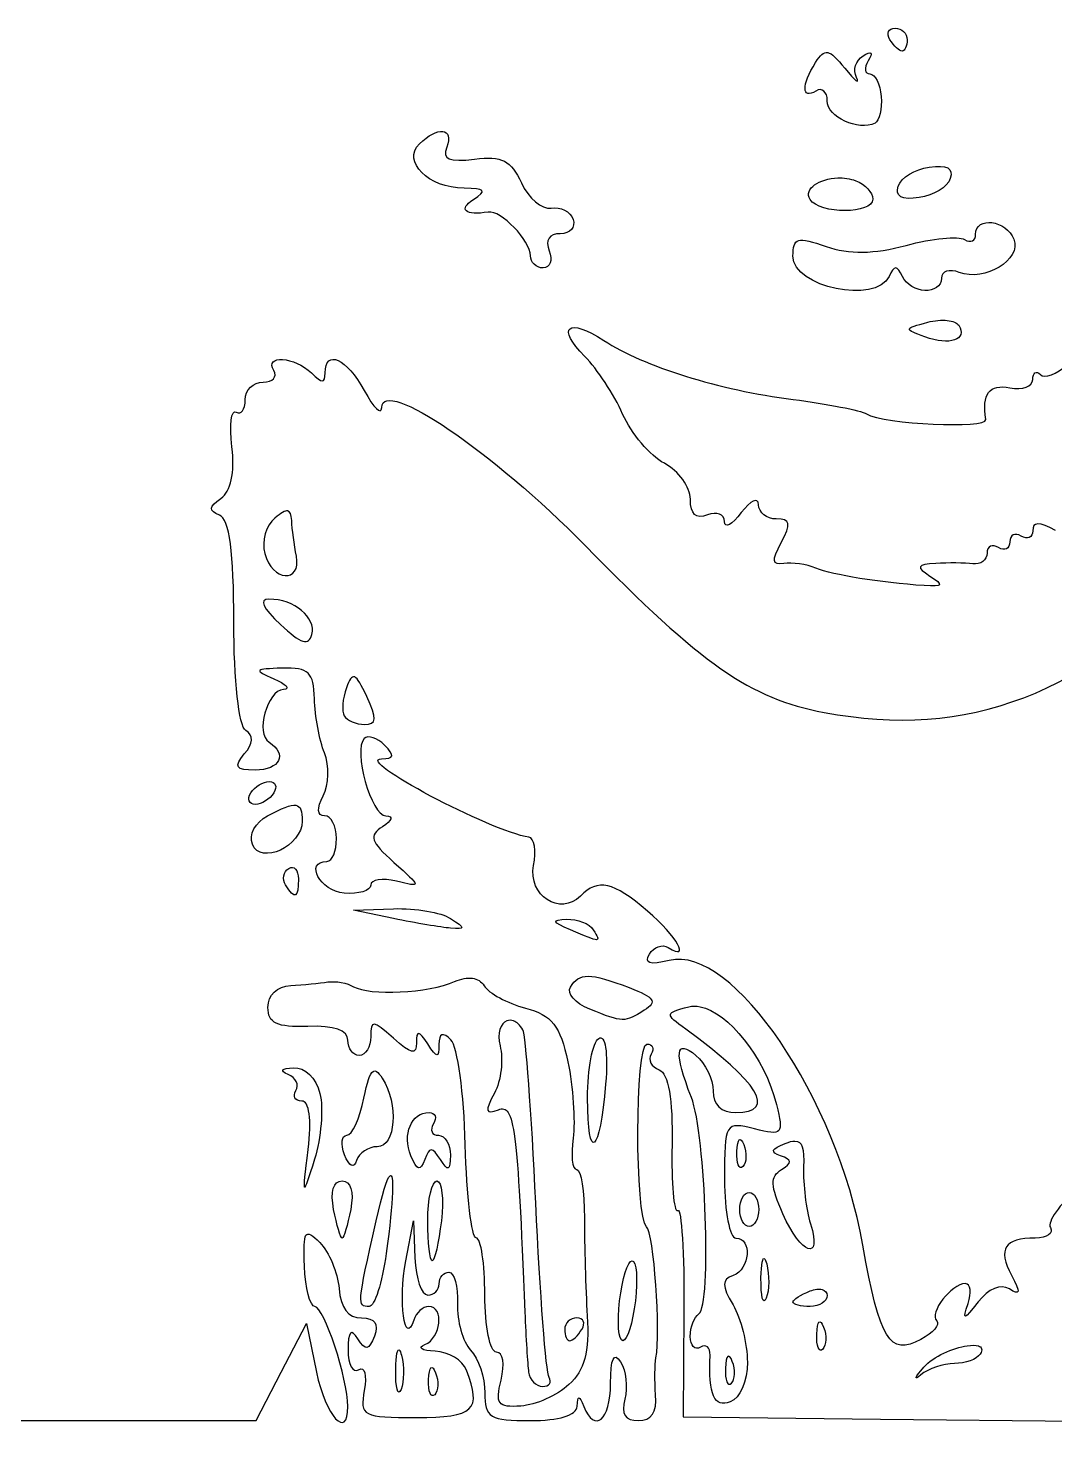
# Model space of a CAD drawing. Header units: millimetres. Extents: x 3 to 110, y 3 to 41.
# Drawn here: x 21.79 to 30.93, y 2.85 to 15.43 of the extents above; entities that cross this region are included whole.
import ezdxf

# ---------------------------------------------------------------- set-up
doc = ezdxf.new("R2010")
doc.units = ezdxf.units.MM
doc.layers.add('1', color=7, linetype='CONTINUOUS')

msp = doc.modelspace()

# ---------------------------------------------------------------- linework, layer by layer
at = {"layer": '1', "color": 7}
for points in [[(29.508882, 15.4258)], [(28.909443, 15.209276)], [(25.482246, 14.506993)], [(28.998845, 14.093067)], [(29.813761, 14.1897)], [(30.371872, 13.695157)], [(29.972934, 12.824412)], [(24.101996, 11.129427)], [(23.936103, 10.343947)], [(24.698842, 9.650448)], [(23.939198, 8.720275)], [(24.174333, 8.508402)], [(24.111812, 7.946679)], [(26.588124, 7.493477)], [(25.746327, 6.968963)], [(26.778809, 6.986531)], [(27.774117, 6.71523)], [(26.053296, 6.589141)], [(26.870804, 6.432561)], [(24.153669, 6.172113)], [(24.863175, 6.139556)], [(25.361332, 5.773688)], [(28.121382, 5.531325)], [(28.616444, 5.51944)], [(24.587215, 5.163906)], [(25.010971, 5.207832)], [(25.430573, 5.163906)], [(28.211288, 5.062621)], [(27.168963, 4.452839)], [(28.347707, 4.471442)], [(28.860336, 4.197043)], [(26.675992, 3.944861)], [(28.83192, 3.906621)], [(25.096749, 3.658574)], [(30.151739, 3.696815)], [(28.019042, 3.601731)], [(25.377868, 3.499928)]]:
    msp.add_lwpolyline(points, close=True, dxfattribs=at)
for points in [[(25.044573, 7.500711), (24.689026, 7.575644), (25.044573, 7.587529), (25.044573, 7.587529)], [(25.153608, 4.452839), (25.221288, 4.808373), (25.234729, 4.478163)], [(27.629417, 4.002223), (27.622167, 3.063263), (29.380718, 3.04466), (31.138766, 3.026054), (31.104132, 3.324229)], [(14.527399, 3.03019), (23.821379, 3.03019), (24.045666, 3.462204), (24.269927, 3.893701), (24.358827, 3.462204)]]:
    msp.add_lwpolyline(points, dxfattribs=at)
for points in [[(29.463929, 15.323997), (29.429401, 15.379877), (29.449642, 15.4258), (29.508882, 15.4258)], [(29.508882, 15.4258), (29.568043, 15.4258), (29.616356, 15.379877), (29.616356, 15.323997)], [(28.80144, 15.120392), (28.842688, 15.18563), (28.872348, 15.216523), (28.909443, 15.209276)], [(29.224138, 15.180336), (29.298433, 15.226252), (29.315922, 15.20967), (29.270651, 15.136413)], [(29.571932, 15.222712), (29.547326, 15.222712), (29.498484, 15.268117), (29.463929, 15.323997)], [(29.616356, 15.323997), (29.616356, 15.268117), (29.596538, 15.222712), (29.571932, 15.222712)], [(28.804006, 14.866662), (28.676292, 14.787838), (28.675155, 14.920502), (28.80144, 15.120392)], [(28.909443, 15.209276), (28.946511, 15.202026), (28.990961, 15.156804), (29.061366, 15.069751)], [(29.165242, 14.987069), (29.132248, 15.053056), (29.158627, 15.1399), (29.224138, 15.180336)], [(29.270651, 15.136413), (29.230805, 15.071899), (29.236758, 15.019107), (29.284092, 15.019107)], [(29.061366, 15.069751), (29.151563, 14.958263), (29.198235, 14.921079), (29.165242, 14.987069)], [(29.284092, 15.019107), (29.3314, 15.019107), (29.376908, 14.928744), (29.385375, 14.818085)], [(28.905289, 14.778813), (28.905289, 14.861834), (28.859886, 14.901198), (28.804006, 14.866662)], [(29.331109, 14.581926), (29.182228, 14.507364), (28.905289, 14.635374), (28.905289, 14.778813)], [(29.385375, 14.818085), (29.393577, 14.707426), (29.3695, 14.601135), (29.331109, 14.581926)], [(25.274522, 14.39589), (25.355273, 14.476659), (25.43306, 14.512793), (25.482246, 14.506993)], [(25.482246, 14.506993), (25.531432, 14.501199), (25.552096, 14.453336), (25.518944, 14.366952)], [(25.672429, 14.0016), (25.356199, 14.003717), (25.118154, 14.239524), (25.274522, 14.39589)], [(25.518944, 14.366952), (25.477034, 14.257769), (25.537465, 14.23202), (25.766488, 14.261016)], [(25.766488, 14.261016), (26.009137, 14.291718), (26.091528, 14.249877), (26.182994, 14.04914)], [(29.813761, 14.1897), (29.971373, 14.212772), (30.031195, 14.17999), (30.000848, 14.087899)], [(28.752333, 13.902382), (28.692749, 13.99883), (28.837185, 14.087571), (28.998845, 14.093067)], [(28.998845, 14.093067), (29.052714, 14.094919), (29.108674, 14.087762), (29.159553, 14.068262)], [(29.536796, 14.020203), (29.561402, 14.094755), (29.686179, 14.171021), (29.813761, 14.1897)], [(30.000848, 14.087899), (29.976241, 14.013348), (29.851967, 13.937079), (29.724385, 13.918399)], [(25.75564, 13.901863), (25.878115, 13.981005), (25.861976, 14.000277), (25.672429, 14.0016)], [(26.182994, 14.04914), (26.245727, 13.911454), (26.36471, 13.810553), (26.447577, 13.824867)], [(29.159553, 14.068262), (29.243373, 14.036096), (29.312006, 13.962598), (29.312006, 13.904964)], [(29.724385, 13.918399), (29.566773, 13.895328), (29.506448, 13.92811), (29.536796, 14.020203)], [(25.888434, 13.789727), (25.684361, 13.755123), (25.61684, 13.812164), (25.75564, 13.901863)], [(26.447577, 13.824867), (26.530445, 13.839181), (26.618577, 13.793947), (26.642919, 13.724098)], [(29.312006, 13.904964), (29.312006, 13.770053), (28.835545, 13.767812), (28.752333, 13.902382)], [(26.263613, 13.401121), (26.263613, 13.535355), (25.999824, 13.808619), (25.888434, 13.789727)], [(26.642919, 13.724098), (26.667261, 13.654248), (26.615932, 13.596973), (26.529228, 13.596973)], [(26.529228, 13.596973), (26.430035, 13.596973), (26.393497, 13.539651), (26.430009, 13.444529)], [(30.126921, 13.544779), (30.181505, 13.511042), (30.22614, 13.531603), (30.22614, 13.590772)], [(30.22614, 13.590772), (30.22614, 13.67248), (30.294879, 13.704926), (30.371872, 13.695157)], [(30.371872, 13.695157), (30.448866, 13.685394), (30.534273, 13.633772), (30.567214, 13.54788)], [(28.60041, 13.395951), (28.60041, 13.562059), (28.638139, 13.572989), (28.895473, 13.483285)], [(28.895473, 13.483285), (29.099387, 13.412207), (29.319917, 13.415223), (29.609133, 13.493103)], [(29.609133, 13.493103), (29.83932, 13.555082), (30.072338, 13.578519), (30.126921, 13.544779)], [(30.567214, 13.54788), (30.637196, 13.36554), (30.307817, 13.165235), (30.080937, 13.252293)], [(26.376272, 13.292084), (26.314413, 13.292084), (26.263613, 13.341249), (26.263613, 13.401121)], [(26.430009, 13.444529), (26.462156, 13.360709), (26.438211, 13.292084), (26.376272, 13.292084)], [(29.455648, 13.216119), (29.338623, 12.965334), (28.60041, 13.120536), (28.60041, 13.395951)], [(29.573996, 13.216119), (29.526583, 13.317719), (29.503061, 13.317719), (29.455648, 13.216119)], [(29.921261, 13.201133), (29.921261, 13.047157), (29.647285, 13.059089), (29.573996, 13.216119)], [(30.080937, 13.252293), (29.993069, 13.286006), (29.921261, 13.262982), (29.921261, 13.201133)], [(26.748329, 12.502984), (26.488297, 12.763018), (26.59786, 12.855255), (26.917821, 12.645612)], [(29.799817, 12.808392), (29.861174, 12.824425), (29.922981, 12.829254), (29.972934, 12.824412)], [(29.774497, 12.678167), (29.586484, 12.746479), (29.587569, 12.752906), (29.799817, 12.808392)], [(30.075248, 12.781521), (30.155152, 12.652261), (29.996217, 12.597649), (29.774497, 12.678167)], [(29.972934, 12.824412), (30.022887, 12.81957), (30.060802, 12.804912), (30.075248, 12.781521)], [(26.917821, 12.645612), (27.270801, 12.414332), (27.940752, 12.205471), (28.600939, 12.121095)], [(23.978489, 12.377928), (23.889801, 12.521451), (24.166793, 12.504309), (24.313848, 12.357257)], [(24.435821, 12.357257), (24.435821, 12.573894), (24.628384, 12.486696), (24.784118, 12.199644)], [(27.084217, 11.991388), (27.007541, 12.164624), (26.856332, 12.39497), (26.748329, 12.502984)], [(23.882868, 12.276125), (23.969996, 12.276125), (24.013043, 12.322048), (23.978489, 12.377928)], [(24.313848, 12.357257), (24.408674, 12.26243), (24.435821, 12.26243), (24.435821, 12.357257)], [(24.939666, 12.049266), (24.948397, 12.32335), (25.931429, 11.656077), (26.74989, 10.820918)], [(30.734642, 12.298863), (30.734642, 12.360857), (30.764963, 12.38068), (30.802349, 12.343305)], [(30.802349, 12.343305), (30.839708, 12.30593), (30.948346, 12.346427), (31.043675, 12.432705)], [(23.724225, 12.117478), (23.724225, 12.204595), (23.795741, 12.276125), (23.882868, 12.276125)], [(24.784118, 12.199644), (24.867488, 12.045967), (24.93702, 11.978474), (24.939666, 12.049266)], [(30.317104, 11.94333), (30.280168, 12.169757), (30.349012, 12.260636), (30.531548, 12.225484)], [(30.531548, 12.225484), (30.643308, 12.203947), (30.734642, 12.236887), (30.734642, 12.298863)], [(23.644135, 12.008959), (23.688321, 11.981641), (23.724225, 12.030364), (23.724225, 12.117478)], [(28.600939, 12.121095), (28.908279, 12.081815), (29.202124, 12.024033), (29.254115, 11.992939)], [(23.605903, 11.698384), (23.582884, 11.896475), (23.599818, 12.036278), (23.644135, 12.008959)], [(27.455268, 11.552657), (27.327977, 11.620787), (27.160893, 11.818153), (27.084217, 11.991388)], [(29.254115, 11.992939), (29.408023, 11.900943), (30.331127, 11.857859), (30.317104, 11.94333)], [(23.508219, 11.240531), (23.597701, 11.303147), (23.63289, 11.467427), (23.605903, 11.698384)], [(27.686778, 11.232263), (27.686778, 11.340559), (27.582585, 11.484527), (27.455268, 11.552657)], [(23.49581, 11.091703), (23.397412, 11.131605), (23.40019, 11.164921), (23.508219, 11.240531)], [(27.838702, 11.093769), (27.735541, 11.054183), (27.686778, 11.098982), (27.686778, 11.232263)], [(28.292938, 11.183688), (28.290292, 11.255226), (28.224517, 11.224497), (28.140485, 11.113407)], [(23.622942, 10.139823), (23.622942, 10.764557), (23.583969, 11.055929), (23.49581, 11.091703)], [(24.101996, 11.129427), (24.078977, 11.132761), (24.043126, 11.110854), (23.988305, 11.065348)], [(24.138165, 11.043644), (24.135254, 11.097524), (24.124935, 11.126102), (24.101996, 11.129427)], [(27.991155, 11.034342), (27.991155, 11.099141), (27.922522, 11.125932), (27.838702, 11.093769)], [(28.140485, 11.113407), (28.058438, 11.004936), (27.991155, 10.969535), (27.991155, 11.034342)], [(28.452111, 11.05708), (28.366333, 11.05708), (28.295584, 11.113838), (28.292938, 11.183688)], [(23.988305, 11.065348), (23.9102, 11.000573), (23.869666, 10.858277), (23.898373, 10.748571)], [(24.179492, 10.726867), (24.160707, 10.824657), (24.142398, 10.966952), (24.138165, 11.043644)], [(28.496032, 10.847789), (28.586466, 11.016778), (28.578105, 11.05708), (28.452111, 11.05708)], [(30.734139, 10.952694), (30.734139, 10.891535), (30.688208, 10.870099), (30.632328, 10.904635)], [(30.937207, 10.955276), (30.791554, 11.033267), (30.734139, 11.032444), (30.734139, 10.952694)], [(26.74989, 10.820918), (27.798644, 9.750775), (28.213933, 9.460946), (28.876873, 9.335224)], [(28.517728, 10.660721), (28.413667, 10.64355), (28.408799, 10.684878), (28.496032, 10.847789)], [(30.429234, 10.802831), (30.373354, 10.837367), (30.327952, 10.815373), (30.327952, 10.753741)], [(30.531046, 10.853475), (30.531046, 10.791007), (30.485114, 10.768295), (30.429234, 10.802831)], [(30.632328, 10.904635), (30.576448, 10.939171), (30.531046, 10.915959), (30.531046, 10.853475)], [(23.898373, 10.748571), (23.962931, 10.50168), (24.226509, 10.481321), (24.179492, 10.726867)], [(30.327952, 10.753741), (30.327952, 10.692114), (30.270669, 10.649064), (30.200819, 10.658139)], [(28.804006, 10.619899), (28.720187, 10.654257), (28.591335, 10.672839), (28.517728, 10.660721)], [(29.769338, 10.463834), (29.373733, 10.490441), (28.954448, 10.558243), (28.804006, 10.619899)], [(28.876873, 9.335224), (30.156422, 9.092562), (31.206129, 9.49377), (32.268403, 10.631265)], [(29.87062, 10.66124), (29.701207, 10.649916), (29.692926, 10.631218), (29.819979, 10.549102)], [(30.200819, 10.658139), (30.13097, 10.667214), (29.98238, 10.668727), (29.87062, 10.66124)], [(29.819979, 10.549102), (29.9451, 10.46825), (29.936184, 10.452616), (29.769338, 10.463834)], [(23.936103, 10.343947), (23.843842, 10.345005), (23.880117, 10.264487), (24.037914, 10.117088)], [(24.318002, 10.02872), (24.356631, 10.181694), (24.162824, 10.341565), (23.936103, 10.343947)], [(23.729384, 9.173992), (23.668027, 9.211899), (23.622942, 9.621677), (23.622942, 10.139823)], [(24.037914, 10.117088), (24.220159, 9.946834), (24.291543, 9.924284), (24.318002, 10.02872)], [(24.053921, 9.728997), (23.806351, 9.722674), (23.797911, 9.7118), (23.97796, 9.63443)], [(24.340729, 9.456662), (24.334644, 9.693819), (24.291094, 9.735056), (24.053921, 9.728997)], [(23.97796, 9.63443), (24.089825, 9.586406), (24.129142, 9.543776), (24.065801, 9.53986)], [(24.698842, 9.650448), (24.672913, 9.661375), (24.652514, 9.627562), (24.625474, 9.553814)], [(24.806343, 9.477334), (24.75631, 9.583538), (24.724825, 9.639513), (24.698842, 9.650448)], [(24.065801, 9.53986), (23.919566, 9.530812), (23.813839, 9.145489), (23.936632, 9.069606)], [(24.429603, 8.974005), (24.38465, 9.085764), (24.344698, 9.302992), (24.340729, 9.456662)], [(24.625474, 9.553814), (24.590549, 9.458575), (24.581421, 9.346127), (24.605815, 9.304217)], [(24.787213, 9.228253), (24.896565, 9.228253), (24.900349, 9.277878), (24.806343, 9.477334)], [(24.605815, 9.304217), (24.630157, 9.262307), (24.711939, 9.228253), (24.787213, 9.228253)], [(23.716472, 8.96522), (23.797779, 9.063219), (23.802171, 9.128981), (23.729384, 9.173992)], [(23.936632, 9.069606), (24.104166, 8.966054), (24.032252, 8.82156), (23.813124, 8.82156)], [(24.783086, 9.101645), (24.68228, 9.000839), (24.846639, 8.415422), (24.976337, 8.413835)], [(24.965489, 9.043251), (24.89937, 9.109386), (24.81727, 9.135834), (24.783086, 9.101645)], [(23.813124, 8.82156), (23.639002, 8.82156), (23.620402, 8.849473), (23.716472, 8.96522)], [(24.418755, 8.593151), (24.469714, 8.69094), (24.474529, 8.862245), (24.429603, 8.974005)], [(24.938105, 8.921813), (25.051532, 8.922871), (25.058067, 8.950682), (24.965489, 9.043251)], [(26.249643, 8.224698), (25.907219, 8.274389), (24.693895, 8.919432), (24.938105, 8.921813)], [(23.774363, 8.618471), (23.808918, 8.674351), (23.883318, 8.720275), (23.939198, 8.720275)], [(23.939198, 8.720275), (23.994946, 8.720275), (24.012514, 8.674351), (23.97796, 8.618471)], [(23.813627, 8.51667), (23.757879, 8.51667), (23.739835, 8.562591), (23.774363, 8.618471)], [(23.97796, 8.618471), (23.943432, 8.562591), (23.869507, 8.51667), (23.813627, 8.51667)], [(24.431667, 8.415383), (24.364092, 8.415383), (24.359356, 8.478808), (24.418755, 8.593151)], [(23.924223, 8.413835), (24.052995, 8.482764), (24.129619, 8.51504), (24.174333, 8.508402)], [(24.174333, 8.508402), (24.219048, 8.501761), (24.231695, 8.455888), (24.231695, 8.367842)], [(23.788307, 8.161653), (23.755445, 8.247269), (23.813442, 8.35456), (23.924223, 8.413835)], [(24.231695, 8.367842), (24.231695, 8.14487), (23.860908, 7.972486), (23.788307, 8.161653)], [(24.536574, 8.212297), (24.536574, 8.324056), (24.489504, 8.415383), (24.431667, 8.415383)], [(24.946889, 8.317714), (24.822403, 8.238972), (24.83886, 8.186606), (25.048171, 7.999905)], [(24.976337, 8.413835), (25.046213, 8.413041), (25.034492, 8.373121), (24.946889, 8.317714)], [(24.452357, 8.008692), (24.498924, 8.008692), (24.536574, 8.100537), (24.536574, 8.212297)], [(26.2915, 7.972518), (26.316635, 8.10432), (26.29785, 8.217713), (26.249643, 8.224698)], [(24.083899, 7.798886), (24.051752, 7.850903), (24.06432, 7.917334), (24.111812, 7.946679)], [(24.111812, 7.946679), (24.159278, 7.976021), (24.198093, 7.933476), (24.198093, 7.852112)], [(24.604783, 7.726022), (24.391423, 7.74367), (24.248522, 8.008692), (24.452357, 8.008692)], [(25.048171, 7.999905), (25.295662, 7.779238), (25.295953, 7.777206), (25.070396, 7.832474)], [(26.708033, 7.700699), (26.52645, 7.519105), (26.240488, 7.705673), (26.2915, 7.972518)], [(24.198093, 7.852112), (24.198093, 7.680797), (24.166052, 7.665954), (24.083899, 7.798886)], [(24.841982, 7.797335), (24.841982, 7.747305), (24.73517, 7.715227), (24.604783, 7.726022)], [(25.070396, 7.832474), (24.944667, 7.86328), (24.841982, 7.84737), (24.841982, 7.797335)], [(27.305408, 7.565306), (26.998333, 7.829403), (26.866518, 7.859166), (26.708033, 7.700699)], [(25.044573, 7.587529), (25.240153, 7.594038), (25.468726, 7.554879), (25.552546, 7.500711)], [(27.489876, 7.24233), (27.696383, 7.114693), (27.568377, 7.339144), (27.305408, 7.565306)], [(25.552546, 7.414412), (25.468726, 7.420921), (25.240153, 7.459545), (25.044573, 7.500711)], [(25.552546, 7.500711), (25.688012, 7.413248), (25.688012, 7.403908), (25.552546, 7.414412)], [(26.619133, 7.399426), (26.453478, 7.470602), (26.448054, 7.487657), (26.588124, 7.493477)], [(26.588124, 7.493477), (26.682606, 7.497393), (26.788228, 7.455306), (26.822756, 7.399426)], [(26.822756, 7.399426), (26.894961, 7.2826), (26.891018, 7.2826), (26.619133, 7.399426)], [(27.499692, 7.127609), (27.325596, 7.083599), (27.271198, 7.099995), (27.322447, 7.182902)], [(27.322447, 7.182902), (27.362585, 7.247841), (27.437859, 7.274479), (27.489876, 7.24233)], [(29.222603, 4.592883), (28.990987, 5.902482), (28.062407, 7.268839), (27.499692, 7.127609)], [(24.129883, 6.903849), (24.241643, 6.910834), (24.390259, 6.924936), (24.460109, 6.935371)], [(24.460109, 6.935371), (24.529959, 6.945796), (24.633147, 6.926984), (24.689026, 6.893514)], [(24.689026, 6.893514), (24.828065, 6.810216), (25.358898, 6.837148), (25.588185, 6.938991)], [(25.588185, 6.938991), (25.647558, 6.96537), (25.7014, 6.975323), (25.746327, 6.968963)], [(25.746327, 6.968963), (25.791253, 6.962613), (25.827157, 6.93989), (25.850705, 6.901783)], [(26.61863, 6.890413), (26.658662, 6.955215), (26.701815, 6.987264), (26.778809, 6.986531)], [(26.778809, 6.986531), (26.855829, 6.985737), (26.966795, 6.952098), (27.14261, 6.885246)], [(23.926789, 6.709547), (23.926789, 6.819047), (24.007275, 6.896176), (24.129883, 6.903849)], [(25.850705, 6.901783), (25.891741, 6.835388), (26.057556, 6.745917), (26.21866, 6.702829)], [(26.790715, 6.693527), (26.661387, 6.745393), (26.583811, 6.834063), (26.61863, 6.890413)], [(27.14261, 6.885246), (27.368829, 6.799238), (27.395711, 6.759133), (27.276463, 6.683708)], [(24.282336, 6.540047), (24.004259, 6.530813), (23.926789, 6.567643), (23.926789, 6.709547)], [(26.21866, 6.702829), (26.455462, 6.639504), (26.527561, 6.547588), (26.596405, 6.224305)], [(27.276463, 6.683708), (27.100092, 6.572168), (27.09308, 6.57226), (26.790715, 6.693527)], [(27.645953, 6.515761), (27.458893, 6.652286), (27.459396, 6.65839), (27.672808, 6.714199)], [(27.672808, 6.714199), (27.704426, 6.722454), (27.738557, 6.722215), (27.774117, 6.71523)], [(27.774117, 6.71523), (28.022957, 6.666206), (28.347336, 6.266902), (28.452614, 5.845001)], [(24.638385, 6.417059), (24.638385, 6.506009), (24.516412, 6.5478), (24.282336, 6.540047)], [(25.044573, 6.434111), (24.861746, 6.599481), (24.841479, 6.600827), (24.841479, 6.449616)], [(26.053296, 6.589141), (25.99813, 6.567363), (25.962623, 6.482453), (25.992812, 6.366933)], [(26.113224, 6.588625), (26.092163, 6.596576), (26.071658, 6.596401), (26.053296, 6.589141)], [(26.195906, 6.510075), (26.170241, 6.552761), (26.141323, 6.578023), (26.113224, 6.588625)], [(24.739668, 6.281666), (24.683788, 6.281666), (24.638385, 6.342735), (24.638385, 6.417059)], [(24.841479, 6.449616), (24.841479, 6.357133), (24.795548, 6.281666), (24.739668, 6.281666)], [(25.249202, 6.39277), (25.249202, 6.283606), (25.199963, 6.293482), (25.044573, 6.434111)], [(25.349452, 6.38347), (25.269257, 6.507464), (25.249202, 6.508919), (25.249202, 6.39277)], [(25.556144, 6.42016), (25.483569, 6.492732), (25.449173, 6.479905), (25.449173, 6.378302)], [(25.683276, 5.485851), (25.67137, 5.941801), (25.614035, 6.362285), (25.556144, 6.42016)], [(26.310629, 4.964953), (26.27282, 5.772828), (26.221041, 6.468165), (26.195906, 6.510075)], [(26.771586, 5.903395), (26.771586, 6.160868), (26.816459, 6.398972), (26.870804, 6.432561)], [(26.870804, 6.432561), (26.93015, 6.469893), (26.955312, 6.312003), (26.932823, 6.026386)], [(27.696065, 5.90753), (27.539511, 6.308553), (27.553296, 6.434047), (27.73689, 6.281666)], [(28.092437, 5.773688), (28.459546, 5.773688), (28.30077, 6.037927), (27.645953, 6.515761)], [(25.449173, 6.378302), (25.449173, 6.253012), (25.433325, 6.253866), (25.349452, 6.38347)], [(25.992812, 6.366933), (26.024403, 6.246138), (26.001808, 6.056453), (25.942171, 5.945254)], [(27.297656, 4.756697), (27.192087, 4.837159), (27.194469, 6.382951), (27.300223, 6.382951)], [(27.300223, 6.382951), (27.352187, 6.382951), (27.369385, 6.342026), (27.338481, 6.292001)], [(27.338481, 6.292001), (27.307551, 6.241976), (27.338481, 6.179198), (27.408754, 6.152476)], [(24.105594, 6.112685), (24.02786, 6.144025), (24.046566, 6.167218), (24.153669, 6.172113)], [(24.153669, 6.172113), (24.257174, 6.176823), (24.354117, 6.08229), (24.389307, 5.942153)], [(26.596405, 6.224305), (26.642601, 6.004338), (26.66435, 5.698949), (26.642919, 5.545279)], [(27.73689, 6.281666), (27.82071, 6.212102), (27.889343, 6.069291), (27.889343, 5.964373)], [(24.175868, 5.96799), (24.207432, 6.019097), (24.175788, 6.084383), (24.105594, 6.112685)], [(24.781022, 5.900812), (24.810391, 6.046632), (24.834283, 6.122437), (24.863175, 6.139556)], [(24.863175, 6.139556), (24.872806, 6.145263), (24.883072, 6.144385), (24.894184, 6.13749)], [(24.894184, 6.13749), (24.909001, 6.128309), (24.925273, 6.108491), (24.944296, 6.078578)], [(24.944296, 6.078578), (25.091616, 5.847126), (25.064337, 5.468798), (24.900375, 5.468798)], [(27.408754, 6.152476), (27.492707, 6.120271), (27.53168, 5.894941), (27.523478, 5.483784)], [(24.227038, 5.875492), (24.167216, 5.875492), (24.144276, 5.916883), (24.175868, 5.96799)], [(24.389307, 5.942153), (24.422168, 5.811198), (24.400657, 5.548046), (24.341232, 5.357692)], [(25.942171, 5.945254), (25.855758, 5.783737), (25.862611, 5.753765), (25.977837, 5.797977)], [(26.932823, 6.026386), (26.883584, 5.40142), (26.771586, 5.316121), (26.771586, 5.903395)], [(27.889343, 5.964373), (27.889343, 5.841347), (27.961389, 5.773688), (28.092437, 5.773688)], [(24.2844, 5.443475), (24.316679, 5.714657), (24.295248, 5.875492), (24.227038, 5.875492)], [(24.628569, 5.570599), (24.675691, 5.570599), (24.74443, 5.719202), (24.781022, 5.900812)], [(25.977837, 5.797977), (26.121135, 5.852965), (26.147276, 5.652255), (26.213474, 3.995505)], [(27.762211, 3.98), (27.876643, 4.050634), (27.824176, 5.579336), (27.696065, 5.90753)], [(28.452614, 5.845001), (28.519289, 5.577825), (28.507409, 5.564665), (28.257272, 5.627445)], [(25.199592, 5.387667), (25.120747, 5.578042), (25.202767, 5.773688), (25.361332, 5.773688)], [(25.361332, 5.773688), (25.417079, 5.773688), (25.434648, 5.727764), (25.400093, 5.671884)], [(25.400093, 5.671884), (25.365565, 5.616004), (25.385806, 5.570599), (25.445046, 5.570599)], [(28.257272, 5.627445), (27.996023, 5.693019), (27.991155, 5.684537), (27.991155, 5.175275)], [(24.608937, 5.398001), (24.57261, 5.492965), (24.581473, 5.570599), (24.628569, 5.570599)], [(25.445046, 5.570599), (25.504207, 5.570599), (25.550985, 5.490624), (25.550985, 5.392834)], [(26.642919, 5.545279), (26.621488, 5.391609), (26.635775, 5.26571), (26.67496, 5.26571)], [(28.121382, 5.531325), (28.131913, 5.541292), (28.146174, 5.527967), (28.162207, 5.487917)], [(24.341232, 5.357692), (24.233282, 5.011861), (24.233018, 5.011999), (24.2844, 5.443475)], [(24.900375, 5.468798), (24.821212, 5.468798), (24.738133, 5.413866), (24.715908, 5.346842)], [(25.461582, 5.353559), (25.387499, 5.470489), (25.365856, 5.470489), (25.32257, 5.353559)], [(25.78096, 4.656444), (25.739051, 4.656709), (25.695183, 5.029898), (25.683276, 5.485851)], [(27.523478, 5.483784), (27.516598, 5.142658), (27.539617, 4.881046), (27.574119, 4.902424)], [(28.154455, 5.293097), (28.120668, 5.259336), (28.096723, 5.319317), (28.101221, 5.426423)], [(28.101221, 5.426423), (28.10384, 5.485322), (28.110878, 5.520458), (28.121382, 5.531325)], [(28.162207, 5.487917), (28.191656, 5.414575), (28.188057, 5.326858), (28.154455, 5.293097)], [(28.490343, 5.387148), (28.394988, 5.41893), (28.406709, 5.450489), (28.531168, 5.498252)], [(28.531168, 5.498252), (28.565988, 5.511613), (28.593901, 5.519307), (28.616444, 5.51944)], [(28.616444, 5.51944), (28.684045, 5.519704), (28.701137, 5.454532), (28.694972, 5.288448)], [(24.715908, 5.346842), (24.690508, 5.270618), (24.650397, 5.290004), (24.608937, 5.398001)], [(25.32257, 5.353559), (25.283306, 5.247462), (25.254467, 5.255187), (25.199592, 5.387667)], [(25.550985, 5.392834), (25.550985, 5.25369), (25.530347, 5.245173), (25.461582, 5.353559)], [(28.497064, 5.264675), (28.5966, 5.326217), (28.595198, 5.352162), (28.490343, 5.387148)], [(28.694972, 5.288448), (28.689416, 5.136233), (28.716668, 4.908782), (28.755958, 4.783052)], [(24.511782, 4.910176), (24.481408, 5.069088), (24.509136, 5.163906), (24.587215, 5.163906)], [(24.587215, 5.163906), (24.665531, 5.163906), (24.693551, 5.069088), (24.663177, 4.910176)], [(24.890057, 4.808373), (24.94501, 5.052276), (24.986338, 5.182102), (25.010971, 5.207832)], [(25.010971, 5.207832), (25.052034, 5.250713), (25.046716, 5.004905), (24.979962, 4.517953)], [(25.349452, 4.808373), (25.349452, 5.003953), (25.385912, 5.163906), (25.430573, 5.163906)], [(25.430573, 5.163906), (25.475288, 5.163906), (25.493121, 5.003953), (25.470366, 4.808373)], [(26.67496, 5.26571), (26.714145, 5.26571), (26.744201, 5.07118), (26.744201, 4.833696)], [(27.991155, 5.175275), (27.991155, 4.889817), (28.036557, 4.655928), (28.092437, 4.655928)], [(28.510505, 4.870386), (28.399935, 5.12034), (28.396998, 5.202803), (28.497064, 5.264675)], [(28.126542, 4.910176), (28.126542, 4.993996), (28.164721, 5.062621), (28.211288, 5.062621)], [(28.211288, 5.062621), (28.257854, 5.062621), (28.295531, 4.993996), (28.295531, 4.910176)], [(31.140301, 5.097245), (30.972502, 4.956058), (30.860848, 4.799216), (30.892254, 4.748429)], [(24.587215, 4.655928), (24.572398, 4.655928), (24.538505, 4.770477), (24.511782, 4.910176)], [(24.663177, 4.910176), (24.63648, 4.770477), (24.602032, 4.655928), (24.587215, 4.655928)], [(26.428977, 3.415695), (26.401619, 3.459989), (26.348412, 4.157078), (26.310629, 4.964953)], [(27.574119, 4.902424), (27.608832, 4.923802), (27.633385, 4.518615), (27.629417, 4.002223)], [(28.211288, 4.757732), (28.164721, 4.757732), (28.126542, 4.826356), (28.126542, 4.910176)], [(28.295531, 4.910176), (28.295531, 4.826356), (28.257854, 4.757732), (28.211288, 4.757732)], [(24.827509, 4.046665), (24.719771, 4.046665), (24.720432, 4.055634), (24.890057, 4.808373)], [(25.389245, 4.452839), (25.367285, 4.452839), (25.349452, 4.612793), (25.349452, 4.808373)], [(25.470366, 4.808373), (25.447612, 4.612793), (25.410941, 4.452839), (25.389245, 4.452839)], [(26.744201, 4.833696), (26.744201, 4.596206), (26.754176, 4.204586), (26.768993, 3.963464)], [(28.755958, 4.783052), (28.863194, 4.439671), (28.670842, 4.508135), (28.510505, 4.870386)], [(24.251327, 4.406331), (24.239421, 4.723764), (24.255322, 4.748479), (24.387746, 4.616137)], [(25.857425, 4.14795), (25.857425, 4.427349), (25.82287, 4.656179), (25.78096, 4.656444)], [(27.380338, 3.588812), (27.424524, 3.810186), (27.361024, 4.708458), (27.297656, 4.756697)], [(28.092437, 4.655928), (28.238963, 4.655928), (28.217876, 4.376669), (28.067116, 4.322098)], [(30.756867, 4.655928), (30.48313, 4.655928), (30.420159, 4.558064), (30.544486, 4.325715)], [(30.892254, 4.748429), (30.923634, 4.697642), (30.862594, 4.655928), (30.756867, 4.655928)], [(24.387746, 4.616137), (24.470269, 4.533609), (24.547924, 4.348676), (24.559831, 4.205311)], [(29.737799, 3.752107), (29.460146, 3.603512), (29.372225, 3.746842), (29.222603, 4.592883)], [(24.345386, 4.046146), (24.301174, 4.046146), (24.258735, 4.208373), (24.251327, 4.406331)], [(24.979962, 4.517953), (24.944428, 4.258694), (24.875796, 4.046665), (24.827509, 4.046665)], [(25.224384, 3.924192), (25.142098, 3.677733), (25.085954, 4.098285), (25.153608, 4.452839)], [(25.234729, 4.478163), (25.242137, 4.296553), (25.294075, 4.14795), (25.349955, 4.14795)], [(27.057362, 4.097306), (27.080116, 4.292886), (27.130413, 4.452839), (27.168963, 4.452839)], [(27.168963, 4.452839), (27.207592, 4.452839), (27.22016, 4.292886), (27.197406, 4.097306)], [(28.315666, 4.300395), (28.318311, 4.426124), (28.330218, 4.48946), (28.347707, 4.471442)], [(28.347707, 4.471442), (28.353527, 4.465436), (28.359957, 4.45017), (28.366307, 4.425452)], [(28.366307, 4.425452), (28.392236, 4.326599), (28.390225, 4.189346), (28.362179, 4.12056)], [(25.451264, 4.249235), (25.451264, 4.305115), (25.490528, 4.351038), (25.538073, 4.351038)], [(25.538073, 4.351038), (25.585619, 4.351038), (25.619591, 4.225139), (25.614035, 4.071469)], [(28.067116, 4.322098), (27.965516, 4.285305), (27.965516, 4.233209), (28.067116, 4.061132)], [(28.362179, 4.12056), (28.334398, 4.051774), (28.31302, 4.132757), (28.315666, 4.300395)], [(30.544486, 4.325715), (30.627936, 4.16968), (30.62447, 4.141539), (30.526389, 4.20221)], [(24.559831, 4.205311), (24.574118, 4.032975), (24.641719, 3.944861), (24.7593, 3.944861)], [(25.349955, 4.14795), (25.405835, 4.14795), (25.451264, 4.193355), (25.451264, 4.249235)], [(28.60041, 4.086455), (28.60041, 4.108416), (28.669043, 4.152474), (28.752863, 4.18464)], [(28.752863, 4.18464), (28.794773, 4.200726), (28.832714, 4.204266), (28.860336, 4.197043)], [(28.860336, 4.197043), (28.887959, 4.189794), (28.905289, 4.171908), (28.905289, 4.144849)], [(30.133642, 4.249751), (30.010478, 4.249751), (29.810163, 3.988255), (29.879907, 3.918506)], [(30.158962, 4.071985), (30.19275, 4.169775), (30.181002, 4.249751), (30.133642, 4.249751)], [(30.526389, 4.20221), (30.449686, 4.249616), (30.339249, 4.204063), (30.248365, 4.087487)], [(24.637856, 3.157314), (24.637856, 3.402328), (24.42492, 4.046146), (24.345386, 4.046146)], [(25.357707, 4.046146), (25.306484, 4.046146), (25.246609, 3.991211), (25.224384, 3.924192)], [(25.323602, 3.707149), (25.469467, 3.766006), (25.497698, 4.046146), (25.357707, 4.046146)], [(25.614035, 4.071469), (25.608479, 3.9178), (25.660972, 3.731901), (25.730822, 3.658059)], [(25.960771, 3.639972), (25.903833, 3.639972), (25.857425, 3.86855), (25.857425, 4.14795)], [(27.085778, 3.741773), (27.047149, 3.741773), (27.034608, 3.901726), (27.057362, 4.097306)], [(27.197406, 4.097306), (27.174651, 3.901726), (27.124328, 3.741773), (27.085778, 3.741773)], [(28.067116, 4.061132), (28.136966, 3.942829), (28.194222, 3.712989), (28.194222, 3.550572)], [(28.752863, 4.046665), (28.669043, 4.046665), (28.60041, 4.064498), (28.60041, 4.086455)], [(28.905289, 4.144849), (28.905289, 4.090723), (28.836682, 4.046665), (28.752863, 4.046665)], [(30.248365, 4.087487), (30.119143, 3.921657), (30.10639, 3.91948), (30.158962, 4.071985)], [(24.7593, 3.944861), (24.879897, 3.944861), (24.916912, 3.892685), (24.875055, 3.783632)], [(26.213474, 3.995505), (26.222206, 3.771985), (26.237816, 3.532053), (26.247076, 3.462204)], [(26.675992, 3.944861), (26.616805, 3.944861), (26.568492, 3.898938), (26.568492, 3.843058)], [(26.768993, 3.963464), (26.788836, 3.640895), (26.745974, 3.47942), (26.606221, 3.3511)], [(26.720944, 3.843058), (26.755499, 3.898938), (26.735232, 3.944861), (26.675992, 3.944861)], [(27.686249, 3.780531), (27.686249, 3.864351), (27.720301, 3.954124), (27.762211, 3.98)], [(28.811759, 3.800685), (28.814405, 3.859864), (28.821337, 3.89594), (28.83192, 3.906621)], [(28.83192, 3.906621), (28.842503, 3.91731), (28.857055, 3.902705), (28.873274, 3.862179)], [(29.879907, 3.918506), (29.912159, 3.886264), (29.848474, 3.811342), (29.737799, 3.752107)], [(24.727259, 3.758309), (24.665981, 3.854919), (24.639946, 3.826328), (24.639946, 3.65909)], [(24.875055, 3.783632), (24.82534, 3.654071), (24.796421, 3.649195), (24.727259, 3.758309)], [(26.568492, 3.843058), (26.568492, 3.787178), (26.588865, 3.741773), (26.613444, 3.741773)], [(26.613444, 3.741773), (26.638051, 3.741773), (26.686416, 3.787178), (26.720944, 3.843058)], [(27.776181, 3.683895), (27.726598, 3.653256), (27.686249, 3.696701), (27.686249, 3.780531)], [(28.864993, 3.667359), (28.831206, 3.633598), (28.807261, 3.693579), (28.811759, 3.800685)], [(28.873274, 3.862179), (28.902722, 3.788837), (28.898595, 3.701119), (28.864993, 3.667359)], [(24.639946, 3.65909), (24.639946, 3.530061), (24.681592, 3.451014), (24.733979, 3.483391)], [(25.064205, 3.487524), (25.066851, 3.613254), (25.079286, 3.676593), (25.096749, 3.658574)], [(25.096749, 3.658574), (25.10257, 3.652568), (25.108496, 3.637302), (25.114846, 3.612582)], [(25.415069, 3.647721), (25.295318, 3.65214), (25.253752, 3.678963), (25.323602, 3.707149)], [(25.694124, 3.479256), (25.660205, 3.567648), (25.534819, 3.643303), (25.415069, 3.647721)], [(25.730822, 3.658059), (25.800672, 3.584219), (25.857954, 3.412912), (25.857954, 3.277202)], [(27.861959, 3.613616), (27.864605, 3.682763), (27.825737, 3.714531), (27.776181, 3.683895)], [(29.765184, 3.506646), (29.849427, 3.602724), (30.028655, 3.677826), (30.151739, 3.696815)], [(30.151739, 3.696815), (30.19275, 3.703143), (30.227463, 3.703212), (30.250429, 3.69578)], [(30.250429, 3.69578), (30.281094, 3.685885), (30.290884, 3.662631), (30.266463, 3.622917)], [(25.114846, 3.612582), (25.140775, 3.513728), (25.139003, 3.376479), (25.111222, 3.307692)], [(26.002125, 3.391925), (26.037712, 3.533681), (26.019852, 3.639972), (25.960771, 3.639972)], [(26.976743, 3.360403), (26.976743, 3.584896), (27.006615, 3.646631), (27.066146, 3.552638)], [(27.066146, 3.552638), (27.114406, 3.476602), (27.130942, 3.327999), (27.103346, 3.222425)], [(27.377745, 3.259115), (27.368485, 3.384845), (27.369226, 3.532932), (27.380338, 3.588812)], [(28.041796, 3.197105), (27.898154, 3.141981), (27.848994, 3.255633), (27.861959, 3.613616)], [(28.019042, 3.601731), (28.008458, 3.591042), (28.001288, 3.55549), (27.998907, 3.496311)], [(28.060396, 3.557289), (28.044256, 3.597813), (28.029757, 3.612413), (28.019042, 3.601731)], [(28.194222, 3.550572), (28.194222, 3.381799), (28.128896, 3.230527), (28.041796, 3.197105)], [(28.052644, 3.362985), (28.086246, 3.396746), (28.089844, 3.483947), (28.060396, 3.557289)], [(30.037519, 3.538684), (29.940232, 3.538684), (29.805559, 3.49308), (29.738328, 3.437399)], [(30.266463, 3.622917), (30.237808, 3.576564), (30.134806, 3.538684), (30.037519, 3.538684)], [(24.358827, 3.462204), (24.439419, 3.069652), (24.640502, 2.851199), (24.637856, 3.157314)], [(24.733979, 3.483391), (24.787901, 3.516213), (24.809226, 3.435155), (24.78462, 3.29994)], [(25.111222, 3.307692), (25.08344, 3.238906), (25.061559, 3.319892), (25.064205, 3.487524)], [(25.248672, 3.057577), (25.763445, 3.057577), (25.831231, 3.121974), (25.694124, 3.479256)], [(25.357204, 3.394507), (25.35985, 3.453687), (25.367285, 3.489247), (25.377868, 3.499928)], [(25.377868, 3.499928), (25.388452, 3.510617), (25.402474, 3.496515), (25.418693, 3.456002)], [(25.418693, 3.456002), (25.448142, 3.382659), (25.444543, 3.294945), (25.410941, 3.261184)], [(26.247076, 3.462204), (26.256337, 3.392354), (26.312428, 3.335079), (26.371616, 3.335079)], [(26.371616, 3.335079), (26.432073, 3.335079), (26.456361, 3.371401), (26.428977, 3.415695)], [(27.998907, 3.496311), (27.994409, 3.389208), (28.019015, 3.329224), (28.052644, 3.362985)], [(29.738328, 3.437399), (29.671071, 3.38172), (29.682898, 3.412793), (29.765184, 3.506646)], [(24.78462, 3.29994), (24.743054, 3.070806), (24.769248, 3.057577), (25.248672, 3.057577)], [(25.410941, 3.261184), (25.377154, 3.227423), (25.352706, 3.287404), (25.357204, 3.394507)], [(25.857954, 3.277202), (25.857954, 3.057069), (25.901557, 3.03019), (26.264115, 3.03019)], [(26.177835, 3.159896), (25.973365, 3.145635), (25.9486, 3.178708), (26.002125, 3.391925)], [(26.606221, 3.3511), (26.50179, 3.255181), (26.308856, 3.169024), (26.177835, 3.159896)], [(26.737984, 3.157314), (26.836144, 2.914093), (26.974098, 3.032449), (26.976743, 3.360403)], [(26.264115, 3.03019), (26.517242, 3.03019), (26.673531, 3.078217), (26.678558, 3.157314)], [(26.678558, 3.157314), (26.684908, 3.258914), (26.697079, 3.258914), (26.737984, 3.157314)], [(27.103346, 3.222425), (27.068765, 3.090203), (27.106548, 3.03019), (27.22479, 3.03019)], [(27.22479, 3.03019), (27.340413, 3.03019), (27.390181, 3.105011), (27.377745, 3.259115)]]:
    msp.add_open_spline(points, degree=3, dxfattribs=at)

doc.saveas('drawing.dxf')
